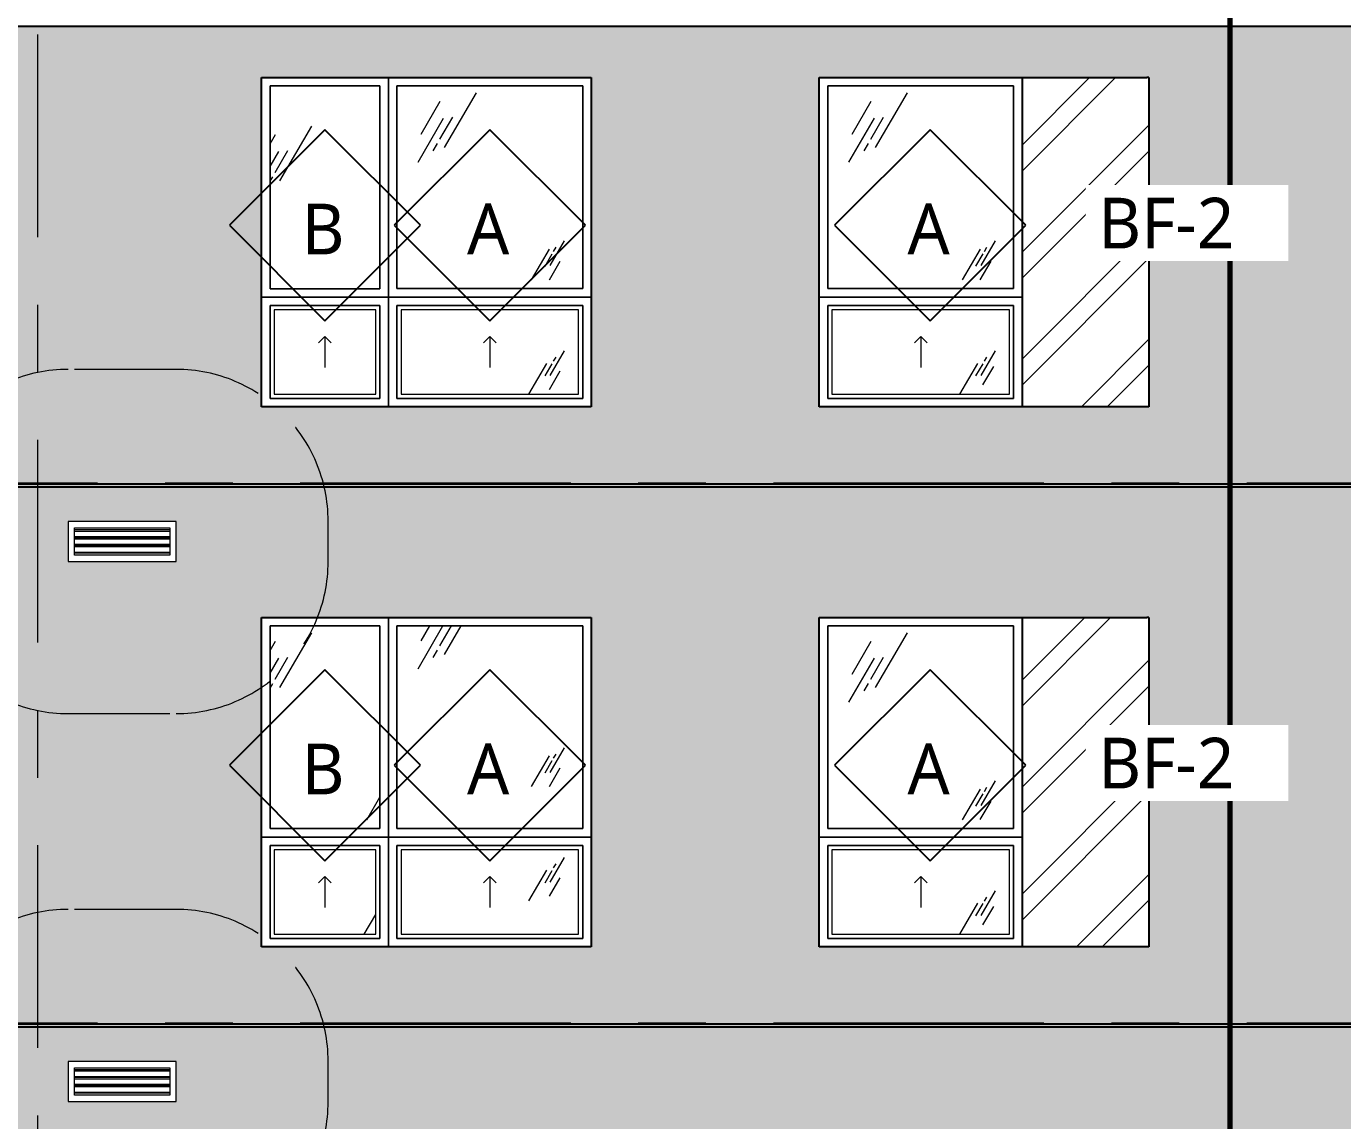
# Model space of a CAD drawing. Header units: inches. Extents: x 6 to 15224, y -733 to 6300.
# Drawn here: x 14301.6 to 14613.2, y 5709.5 to 5968.6 of the extents above; entities that cross this region are included whole.
import ezdxf

# ---------------------------------------------------------------- set-up
doc = ezdxf.new("R2010")
doc.units = ezdxf.units.IN
doc.header["$MEASUREMENT"] = 0
for name, pattern in [('Center 1_2_', [112, 64, -16, 16, -16]), ('Center 3_8_', [96, 48, -16, 16, -16]), ('Hidden 3_16_', [36, 24, -12])]:
    doc.linetypes.add(name, pattern=pattern)
for name, color, linetype, lineweight in [('A-DETL', 90, 'Continuous', 13), ('A-FLOR-LEVL', 51, 'Continuous', 13), ('A-GENM', 13, 'Continuous', 18), ('A-GLAZ', 151, 'Continuous', 25), ('A-GLAZ-IDEN', 152, 'Continuous', 25), ('A-GLAZ-SILL', 1, 'Continuous', 18), ('A-WALL', 113, 'Continuous', 25), ('A-WALL-PATT', 111, 'Continuous', 25), ('G-ANNO-TEXT', 231, 'Continuous', 13), ('M-EQPM', 50, 'Continuous', 18), ('M-EQPM-HDLN', 50, 'Hidden 3_16_', 13), ('S-GRID', 1, 'Continuous', 13)]:
    doc.layers.add(name, color=color, linetype=linetype, lineweight=lineweight)
doc.styles.add('Open Sans_5', font='OpenSans-Regular.ttf', dxfattribs={"height": 12})
pattern_1 = [(0, (16286.3259, 0), (5.12, 1.28), [0.16896, -3.671, 0.16896, -3.671, -20.48]), (0, (16286.3259, 0), (5.12, 1.28), [-7.68, 0.16896, -7.511, 0.16896, -3.671, -8.96]), (0, (16286.3259, 0), (5.12, 1.28), [-19.2, 0.16896, -2.391, 0.16896, -6.231]), (120, (16288.2459, 0.64), (-3.66851252, 3.79405007), [0.16896, -3.671, 0.16896, -3.671, -20.48]), (120, (16288.2459, 0.64), (-3.66851252, 3.79405007), [-7.68, 0.16896, -7.511, 0.16896, -3.671, -8.96]), (120, (16288.2459, 0.64), (-3.66851252, 3.79405007), [-19.2, 0.16896, -2.391, 0.16896, -6.231]), (240, (16288.8859, 3.2), (-1.45148748, -5.07405007), [0.16896, -3.671, 0.16896, -3.671, -20.48]), (240, (16288.8859, 3.2), (-1.45148748, -5.07405007), [-7.68, 0.16896, -7.511, 0.16896, -3.671, -8.96]), (240, (16288.8859, 3.2), (-1.45148748, -5.07405007), [-19.2, 0.16896, -2.391, 0.16896, -6.231])]
pattern_2 = [(45.064, (1428.795, 0), (-12.64331, 12.67116), []), (45.064, (1428.795, 19.2), (-12.64331, 12.67116), [])]

# ---------------------------------------------------------------- blocks, each defined once
blk = doc.blocks.new('1-2 WD Adaptive-Recess-TS - 4_-0_x6_-6_ - 2_-6_ Recess R-12470970-SOUTH ELEVATION')
at = {"layer": 'A-GLAZ', "lineweight": 13}
h = blk.add_hatch(dxfattribs=at)
h.set_pattern_fill('FP_415', color=256, style=0, pattern_type=2)
h.set_pattern_definition([(59.808, (-335.564, 5944.306), (144.0017, 239.99866), [9, -754.581]), (59.808, (-336.298, 5937.693), (144.0017, 239.99866), [12, -751.581]), (59.808, (-331.113, 5943.123), (144.0017, 239.99866), [6, -757.581]), (59.808, (-332.701, 5940.344), (144.0017, 239.99866), [2, -761.581]), (59.808, (-330.007, 5941.098), (144.0017, 239.99866), [15, -748.581]), (59.808, (-304.589, 5910.904), (144.0017, 239.99866), [5.063, -758.519]), (59.808, (-305.03, 5913.168), (144.0017, 239.99866), [6.75, -756.831]), (59.808, (-306.239, 5913.025), (144.0017, 239.99866), [3.375, -760.206]), (59.808, (-304.208, 5916.529), (144.0017, 239.99866), [1.125, -762.456]), (59.808, (-309.422, 5909.797), (144.0017, 239.99866), [8.437, -755.144])])
h.paths.add_polyline_path([(-321.06, 5906.5), (-321.06, 5954.5), (-365.06, 5954.5), (-365.06, 5906.5), (-343.37, 5906.5)])
h = blk.add_hatch(dxfattribs=at)
h.set_pattern_fill('FP_413', color=256, style=0, pattern_type=2)
h.set_pattern_definition(pattern_2)
h.paths.add_polyline_path([(-289.82, 5878.5), (-289.06, 5878.5), (-289.06, 5956.5), (-319.06, 5956.5), (-319.06, 5878.5)])
at = {"layer": 'A-GLAZ-SILL', "lineweight": 13}
h = blk.add_hatch(dxfattribs=at)
h.set_pattern_fill('FP_414', color=256, style=0, pattern_type=2)
h.set_pattern_definition([(59.808, (-335.564, 5918.306), (144.0017, 239.99866), [9, -754.581]), (59.808, (-336.298, 5911.693), (144.0017, 239.99866), [12, -751.581]), (59.808, (-331.113, 5917.123), (144.0017, 239.99866), [6, -757.581]), (59.808, (-332.701, 5914.344), (144.0017, 239.99866), [2, -761.581]), (59.808, (-330.007, 5915.098), (144.0017, 239.99866), [15, -748.581]), (59.808, (-304.589, 5884.904), (144.0017, 239.99866), [5.062, -758.519]), (59.808, (-305.03, 5887.168), (144.0017, 239.99866), [6.75, -756.831]), (59.808, (-306.239, 5887.025), (144.0017, 239.99866), [3.375, -760.206]), (59.808, (-304.208, 5890.529), (144.0017, 239.99866), [1.125, -762.456]), (59.808, (-309.422, 5883.797), (144.0017, 239.99866), [8.438, -755.144])])
h.paths.add_polyline_path([(-343.37, 5881.5), (-322.06, 5881.5), (-322.06, 5901.5), (-364.06, 5901.5), (-364.06, 5881.5), (-344.06, 5881.5)])
at = {"layer": 'A-GLAZ', "lineweight": 13}
for p, q in [((-367.06, 5956.5), (-289.53, 5956.5)), ((-367.06, 5878.5), (-367.06, 5956.5)), ((-321.06, 5954.5), (-365.06, 5954.5)), ((-365.06, 5954.5), (-365.06, 5906.5)), ((-321.06, 5906.5), (-321.06, 5954.5)), ((-367.06, 5904.5), (-319.06, 5904.5)), ((-319.06, 5904.5), (-367.06, 5904.5)), ((-365.06, 5906.5), (-321.06, 5906.5)), ((-321.06, 5902.5), (-365.06, 5902.5)), ((-365.06, 5902.5), (-365.06, 5880.5)), ((-321.06, 5880.5), (-321.06, 5902.5)), ((-365.06, 5880.5), (-321.06, 5880.5)), ((-289.53, 5878.5), (-367.06, 5878.5))]:
    blk.add_line(p, q, dxfattribs=at)
at = {"layer": 'A-GLAZ'}
for p, q in [((-319.06, 5956.5), (-319.06, 5878.5)), ((-289.06, 5956.5), (-289.53, 5956.5)), ((-289.06, 5956.5), (-289.06, 5878.5)), ((-289.06, 5878.5), (-289.53, 5878.5))]:
    blk.add_line(p, q, dxfattribs=at)
at = {"layer": 'A-GLAZ', "linetype": 'Hidden 3_16_', "lineweight": 13}
for q in [(-344.56, 5893.67), (-341.56, 5893.67), (-343.06, 5887.83)]:
    blk.add_line((-343.06, 5895.17), q, dxfattribs=at)
at = {"layer": 'A-GLAZ-SILL'}
for p, q in [((-365.06, 5954.5), (-321.06, 5954.5)), ((-365.06, 5906.5), (-365.06, 5954.5)), ((-321.06, 5954.5), (-365.06, 5954.5)), ((-365.06, 5954.5), (-365.06, 5906.5)), ((-321.06, 5954.5), (-321.06, 5906.5)), ((-321.06, 5906.5), (-321.06, 5954.5)), ((-321.06, 5906.5), (-365.06, 5906.5)), ((-365.06, 5906.5), (-321.06, 5906.5)), ((-365.06, 5902.5), (-321.06, 5902.5)), ((-365.06, 5880.5), (-365.06, 5902.5)), ((-321.06, 5902.5), (-365.06, 5902.5)), ((-365.06, 5902.5), (-365.06, 5880.5)), ((-322.06, 5901.5), (-364.06, 5901.5)), ((-364.06, 5901.5), (-364.06, 5881.5)), ((-322.06, 5881.5), (-322.06, 5901.5)), ((-321.06, 5902.5), (-321.06, 5880.5)), ((-321.06, 5880.5), (-321.06, 5902.5)), ((-321.06, 5880.5), (-365.06, 5880.5)), ((-365.06, 5880.5), (-321.06, 5880.5)), ((-364.06, 5881.5), (-322.06, 5881.5))]:
    blk.add_line(p, q, dxfattribs=at)
blk = doc.blocks.new('1-2 WD Adaptive - 4-0_x6_-6_-V184-SOUTH ELEVATION')
at = {"layer": 'A-GLAZ', "lineweight": 13}
h = blk.add_hatch(dxfattribs=at)
h.set_pattern_fill('FP_417', color=256, style=0, pattern_type=2)
h.set_pattern_definition([(59.808, (-437.564, 5944.306), (144.0017, 239.99866), [9, -754.581]), (59.808, (-438.298, 5937.693), (144.0017, 239.99866), [12, -751.581]), (59.808, (-433.113, 5943.123), (144.0017, 239.99866), [6, -757.581]), (59.808, (-434.701, 5940.344), (144.0017, 239.99866), [2, -761.581]), (59.808, (-432.007, 5941.098), (144.0017, 239.99866), [15, -748.581]), (59.808, (-406.589, 5910.904), (144.0017, 239.99866), [5.063, -758.519]), (59.808, (-407.03, 5913.168), (144.0017, 239.99866), [6.75, -756.831]), (59.808, (-408.239, 5913.025), (144.0017, 239.99866), [3.375, -760.206]), (59.808, (-406.208, 5916.529), (144.0017, 239.99866), [1.125, -762.456]), (59.808, (-411.422, 5909.797), (144.0017, 239.99866), [8.437, -755.144])])
h.paths.add_polyline_path([(-423.06, 5906.5), (-423.06, 5954.5), (-467.06, 5954.5), (-467.06, 5906.5), (-450.46, 5906.5)])
at = {"layer": 'A-GLAZ-SILL', "lineweight": 13}
h = blk.add_hatch(dxfattribs=at)
h.set_pattern_fill('FP_416', color=256, style=0, pattern_type=2)
h.set_pattern_definition([(59.808, (-437.564, 5918.306), (144.0017, 239.99866), [9, -754.581]), (59.808, (-438.298, 5911.693), (144.0017, 239.99866), [12, -751.581]), (59.808, (-433.113, 5917.123), (144.0017, 239.99866), [6, -757.581]), (59.808, (-434.701, 5914.344), (144.0017, 239.99866), [2, -761.581]), (59.808, (-432.007, 5915.098), (144.0017, 239.99866), [15, -748.581]), (59.808, (-406.589, 5884.904), (144.0017, 239.99866), [5.063, -758.519]), (59.808, (-407.03, 5887.168), (144.0017, 239.99866), [6.75, -756.831]), (59.808, (-408.239, 5887.025), (144.0017, 239.99866), [3.375, -760.206]), (59.808, (-406.208, 5890.529), (144.0017, 239.99866), [1.125, -762.456]), (59.808, (-411.422, 5883.797), (144.0017, 239.99866), [8.438, -755.144])])
h.paths.add_polyline_path([(-444.06, 5881.5), (-424.06, 5881.5), (-424.06, 5901.5), (-466.06, 5901.5), (-466.06, 5881.5), (-450.46, 5881.5)])
at = {"layer": 'A-GLAZ', "lineweight": 13}
for p, q in [((-469.06, 5904.5), (-469.06, 5956.5)), ((-469.06, 5956.5), (-421.06, 5956.5)), ((-469.06, 5878.5), (-469.06, 5956.5)), ((-423.06, 5954.5), (-467.06, 5954.5)), ((-467.06, 5954.5), (-467.06, 5906.5)), ((-423.06, 5906.5), (-423.06, 5954.5)), ((-421.06, 5956.5), (-421.06, 5878.5)), ((-469.06, 5878.5), (-469.06, 5904.5)), ((-469.06, 5904.5), (-421.06, 5904.5)), ((-421.06, 5904.5), (-469.06, 5904.5)), ((-467.06, 5906.5), (-423.06, 5906.5)), ((-423.06, 5902.5), (-467.06, 5902.5)), ((-467.06, 5902.5), (-467.06, 5880.5)), ((-423.06, 5880.5), (-423.06, 5902.5)), ((-467.06, 5880.5), (-423.06, 5880.5)), ((-421.06, 5878.5), (-469.06, 5878.5))]:
    blk.add_line(p, q, dxfattribs=at)
at = {"layer": 'A-GLAZ', "linetype": 'Hidden 3_16_', "lineweight": 13}
for q in [(-446.56, 5893.67), (-443.56, 5893.67), (-445.06, 5887.83)]:
    blk.add_line((-445.06, 5895.17), q, dxfattribs=at)
at = {"layer": 'A-GLAZ-SILL'}
for p, q in [((-467.06, 5954.5), (-423.06, 5954.5)), ((-467.06, 5906.5), (-467.06, 5954.5)), ((-423.06, 5954.5), (-467.06, 5954.5)), ((-467.06, 5954.5), (-467.06, 5906.5)), ((-423.06, 5954.5), (-423.06, 5906.5)), ((-423.06, 5906.5), (-423.06, 5954.5)), ((-423.06, 5906.5), (-467.06, 5906.5)), ((-467.06, 5906.5), (-423.06, 5906.5)), ((-467.06, 5902.5), (-423.06, 5902.5)), ((-467.06, 5880.5), (-467.06, 5902.5)), ((-423.06, 5902.5), (-467.06, 5902.5)), ((-467.06, 5902.5), (-467.06, 5880.5)), ((-424.06, 5901.5), (-466.06, 5901.5)), ((-466.06, 5901.5), (-466.06, 5881.5)), ((-424.06, 5881.5), (-424.06, 5901.5)), ((-423.06, 5902.5), (-423.06, 5880.5)), ((-423.06, 5880.5), (-423.06, 5902.5)), ((-423.06, 5880.5), (-467.06, 5880.5)), ((-467.06, 5880.5), (-423.06, 5880.5)), ((-466.06, 5881.5), (-424.06, 5881.5))]:
    blk.add_line(p, q, dxfattribs=at)
blk = doc.blocks.new('1-2 WD Adaptive-Recess-TS - 4_-0_x6_-6_ - 2_-6_ Recess R-V189-SOUTH ELEVATION')
at = {"layer": 'A-GLAZ', "lineweight": 13}
h = blk.add_hatch(dxfattribs=at)
h.set_pattern_fill('FP_437', color=256, style=0, pattern_type=2)
h.set_pattern_definition([(59.808, (-335.564, 5816.431), (144.0017, 239.99866), [9, -754.581]), (59.808, (-336.298, 5809.818), (144.0017, 239.99866), [12, -751.581]), (59.808, (-331.113, 5815.248), (144.0017, 239.99866), [6, -757.581]), (59.808, (-332.701, 5812.469), (144.0017, 239.99866), [2, -761.581]), (59.808, (-330.007, 5813.223), (144.0017, 239.99866), [15, -748.581]), (59.808, (-304.589, 5783.029), (144.0017, 239.99866), [5.063, -758.519]), (59.808, (-305.03, 5785.293), (144.0017, 239.99866), [6.75, -756.831]), (59.808, (-306.239, 5785.15), (144.0017, 239.99866), [3.375, -760.206]), (59.808, (-304.208, 5788.654), (144.0017, 239.99866), [1.125, -762.456]), (59.808, (-309.422, 5781.922), (144.0017, 239.99866), [8.437, -755.144])])
h.paths.add_polyline_path([(-343.37, 5778.62), (-321.06, 5778.62), (-321.06, 5826.62), (-365.06, 5826.62), (-365.06, 5778.62)])
h = blk.add_hatch(dxfattribs=at)
h.set_pattern_fill('FP_413', color=256, style=0, pattern_type=2)
h.set_pattern_definition(pattern_2)
h.paths.add_polyline_path([(-289.53, 5750.62), (-289.06, 5750.62), (-289.06, 5828.62), (-319.06, 5828.62), (-319.06, 5750.62), (-289.82, 5750.62)])
at = {"layer": 'A-GLAZ-SILL', "lineweight": 13}
h = blk.add_hatch(dxfattribs=at)
h.set_pattern_fill('FP_436', color=256, style=0, pattern_type=2)
h.set_pattern_definition([(59.808, (-335.564, 5790.431), (144.0017, 239.99866), [9, -754.581]), (59.808, (-336.298, 5783.818), (144.0017, 239.99866), [12, -751.581]), (59.808, (-331.113, 5789.248), (144.0017, 239.99866), [6, -757.581]), (59.808, (-332.701, 5786.469), (144.0017, 239.99866), [2, -761.581]), (59.808, (-330.007, 5787.223), (144.0017, 239.99866), [15, -748.581]), (59.808, (-304.589, 5757.029), (144.0017, 239.99866), [5.062, -758.519]), (59.808, (-305.03, 5759.293), (144.0017, 239.99866), [6.75, -756.831]), (59.808, (-306.239, 5759.15), (144.0017, 239.99866), [3.375, -760.206]), (59.808, (-304.208, 5762.654), (144.0017, 239.99866), [1.125, -762.456]), (59.808, (-309.422, 5755.922), (144.0017, 239.99866), [8.438, -755.144])])
h.paths.add_polyline_path([(-344.06, 5753.62), (-322.06, 5753.62), (-322.06, 5773.62), (-364.06, 5773.62), (-364.06, 5753.62)])
at = {"layer": 'A-GLAZ', "lineweight": 13}
for p, q in [((-367.06, 5828.62), (-289.53, 5828.62)), ((-367.06, 5750.62), (-367.06, 5828.62)), ((-321.06, 5826.62), (-365.06, 5826.62)), ((-365.06, 5826.62), (-365.06, 5778.62)), ((-321.06, 5778.62), (-321.06, 5826.62)), ((-367.06, 5776.62), (-319.06, 5776.62)), ((-319.06, 5776.62), (-367.06, 5776.62)), ((-365.06, 5778.62), (-321.06, 5778.62)), ((-321.06, 5774.62), (-365.06, 5774.62)), ((-365.06, 5774.62), (-365.06, 5752.62)), ((-321.06, 5752.62), (-321.06, 5774.62)), ((-365.06, 5752.62), (-321.06, 5752.62)), ((-289.53, 5750.62), (-367.06, 5750.62))]:
    blk.add_line(p, q, dxfattribs=at)
at = {"layer": 'A-GLAZ'}
for p, q in [((-319.06, 5828.62), (-319.06, 5750.62)), ((-289.06, 5828.62), (-289.53, 5828.62)), ((-289.06, 5828.62), (-289.06, 5750.62)), ((-289.06, 5750.62), (-289.53, 5750.62))]:
    blk.add_line(p, q, dxfattribs=at)
at = {"layer": 'A-GLAZ', "linetype": 'Hidden 3_16_', "lineweight": 13}
for q in [(-344.56, 5765.79), (-341.56, 5765.79), (-343.06, 5759.96)]:
    blk.add_line((-343.06, 5767.29), q, dxfattribs=at)
at = {"layer": 'A-GLAZ-SILL'}
for p, q in [((-365.06, 5826.62), (-321.06, 5826.62)), ((-365.06, 5778.62), (-365.06, 5826.62)), ((-321.06, 5826.62), (-365.06, 5826.62)), ((-365.06, 5826.62), (-365.06, 5778.62)), ((-321.06, 5826.62), (-321.06, 5778.62)), ((-321.06, 5778.62), (-321.06, 5826.62)), ((-321.06, 5778.62), (-365.06, 5778.62)), ((-365.06, 5778.62), (-321.06, 5778.62)), ((-365.06, 5774.62), (-321.06, 5774.62)), ((-365.06, 5752.62), (-365.06, 5774.62)), ((-321.06, 5774.62), (-365.06, 5774.62)), ((-365.06, 5774.62), (-365.06, 5752.62)), ((-322.06, 5773.62), (-364.06, 5773.62)), ((-364.06, 5773.62), (-364.06, 5753.62)), ((-322.06, 5753.62), (-322.06, 5773.62)), ((-321.06, 5774.62), (-321.06, 5752.62)), ((-321.06, 5752.62), (-321.06, 5774.62)), ((-321.06, 5752.62), (-365.06, 5752.62)), ((-365.06, 5752.62), (-321.06, 5752.62)), ((-364.06, 5753.62), (-322.06, 5753.62))]:
    blk.add_line(p, q, dxfattribs=at)
blk = doc.blocks.new('1-2 WD Adaptive - 2_-6_x6_-6_-V198-SOUTH ELEVATION')
at = {"layer": 'A-GLAZ', "lineweight": 13}
h = blk.add_hatch(dxfattribs=at)
h.set_pattern_fill('FP_449', color=256, style=0, pattern_type=2)
h.set_pattern_definition([(59.808, (-476.564, 5816.431), (144.0017, 239.99866), [9, -754.581]), (59.808, (-477.298, 5809.818), (144.0017, 239.99866), [12, -751.581]), (59.808, (-472.113, 5815.248), (144.0017, 239.99866), [6, -757.581]), (59.808, (-473.701, 5812.469), (144.0017, 239.99866), [2, -761.581]), (59.808, (-471.007, 5813.223), (144.0017, 239.99866), [15, -748.581]), (59.808, (-445.589, 5783.029), (144.0017, 239.99866), [5.063, -758.519]), (59.808, (-446.03, 5785.293), (144.0017, 239.99866), [6.75, -756.831]), (59.808, (-447.239, 5785.15), (144.0017, 239.99866), [3.375, -760.206]), (59.808, (-445.208, 5788.654), (144.0017, 239.99866), [1.125, -762.456]), (59.808, (-450.422, 5781.922), (144.0017, 239.99866), [8.437, -755.144])])
h.paths.add_polyline_path([(-497.06, 5778.62), (-471.06, 5778.62), (-471.06, 5826.62), (-497.06, 5826.62), (-497.06, 5804.63)])
at = {"layer": 'A-GLAZ-SILL', "lineweight": 13}
h = blk.add_hatch(dxfattribs=at)
h.set_pattern_fill('FP_448', color=256, style=0, pattern_type=2)
h.set_pattern_definition([(59.808, (-476.564, 5790.431), (144.0017, 239.99866), [9, -754.581]), (59.808, (-477.298, 5783.818), (144.0017, 239.99866), [12, -751.581]), (59.808, (-472.113, 5789.248), (144.0017, 239.99866), [6, -757.581]), (59.808, (-473.701, 5786.469), (144.0017, 239.99866), [2, -761.581]), (59.808, (-471.007, 5787.223), (144.0017, 239.99866), [15, -748.581]), (59.808, (-445.589, 5757.029), (144.0017, 239.99866), [5.063, -758.519]), (59.808, (-446.03, 5759.293), (144.0017, 239.99866), [6.75, -756.831]), (59.808, (-447.239, 5759.15), (144.0017, 239.99866), [3.375, -760.206]), (59.808, (-445.208, 5762.654), (144.0017, 239.99866), [1.125, -762.456]), (59.808, (-450.422, 5755.922), (144.0017, 239.99866), [8.438, -755.144])])
h.paths.add_polyline_path([(-492.06, 5753.62), (-472.06, 5753.62), (-472.06, 5773.62), (-496.06, 5773.62), (-496.06, 5753.62)])
at = {"layer": 'A-GLAZ', "lineweight": 13}
for p, q in [((-499.06, 5828.62), (-469.06, 5828.62)), ((-499.06, 5750.62), (-499.06, 5828.62)), ((-471.06, 5826.62), (-497.06, 5826.62)), ((-497.06, 5826.62), (-497.06, 5778.62)), ((-471.06, 5778.62), (-471.06, 5826.62)), ((-469.06, 5828.62), (-469.06, 5776.62)), ((-469.06, 5828.62), (-469.06, 5750.62)), ((-499.06, 5776.62), (-469.06, 5776.62)), ((-469.06, 5776.62), (-499.06, 5776.62)), ((-497.06, 5778.62), (-471.06, 5778.62)), ((-469.06, 5776.62), (-469.06, 5750.62)), ((-471.06, 5774.62), (-497.06, 5774.62)), ((-497.06, 5774.62), (-497.06, 5752.62)), ((-471.06, 5752.62), (-471.06, 5774.62)), ((-497.06, 5752.62), (-471.06, 5752.62)), ((-469.06, 5750.62), (-499.06, 5750.62))]:
    blk.add_line(p, q, dxfattribs=at)
at = {"layer": 'A-GLAZ', "linetype": 'Hidden 3_16_', "lineweight": 13}
for q in [(-485.56, 5765.79), (-482.56, 5765.79), (-484.06, 5759.96)]:
    blk.add_line((-484.06, 5767.29), q, dxfattribs=at)
at = {"layer": 'A-GLAZ-SILL'}
for p, q in [((-497.06, 5826.62), (-471.06, 5826.62)), ((-497.06, 5778.62), (-497.06, 5826.62)), ((-471.06, 5826.62), (-497.06, 5826.62)), ((-497.06, 5826.62), (-497.06, 5778.62)), ((-471.06, 5826.62), (-471.06, 5778.62)), ((-471.06, 5778.62), (-471.06, 5826.62)), ((-471.06, 5778.62), (-497.06, 5778.62)), ((-497.06, 5778.62), (-471.06, 5778.62)), ((-497.06, 5774.62), (-471.06, 5774.62)), ((-497.06, 5752.62), (-497.06, 5774.62)), ((-471.06, 5774.62), (-497.06, 5774.62)), ((-497.06, 5774.62), (-497.06, 5752.62)), ((-472.06, 5773.62), (-496.06, 5773.62)), ((-496.06, 5773.62), (-496.06, 5753.62)), ((-472.06, 5753.62), (-472.06, 5773.62)), ((-471.06, 5774.62), (-471.06, 5752.62)), ((-471.06, 5752.62), (-471.06, 5774.62)), ((-471.06, 5752.62), (-497.06, 5752.62)), ((-497.06, 5752.62), (-471.06, 5752.62)), ((-496.06, 5753.62), (-472.06, 5753.62))]:
    blk.add_line(p, q, dxfattribs=at)
blk = doc.blocks.new('ME Louvers w Trim-AM - 24_ x 8_-17810069-SOUTH ELEVATION')
at = {"layer": 'A-GENM', "lineweight": 13}
for p, q in [((-1177.62, 5465.75), (-1200.12, 5465.75)), ((-1200.12, 5465.48), (-1177.62, 5465.48)), ((-1177.62, 5464.1), (-1200.12, 5464.1)), ((-1177.62, 5463.95), (-1200.12, 5463.95)), ((-1177.62, 5463.9), (-1200.12, 5463.9)), ((-1200.12, 5463.63), (-1177.62, 5463.63)), ((-1177.62, 5462.25), (-1200.12, 5462.25)), ((-1177.62, 5462.1), (-1200.12, 5462.1)), ((-1177.62, 5462.05), (-1200.12, 5462.05)), ((-1200.12, 5461.78), (-1177.62, 5461.78)), ((-1177.62, 5460.4), (-1200.12, 5460.4)), ((-1177.62, 5460.25), (-1200.12, 5460.25))]:
    blk.add_line(p, q, dxfattribs=at)
at = {"layer": 'M-EQPM'}
for p, q in [((-1201.62, 5467.75), (-1201.62, 5458.25)), ((-1176.12, 5467.75), (-1201.62, 5467.75)), ((-1200.12, 5466.25), (-1177.62, 5466.25)), ((-1200.12, 5459.75), (-1200.12, 5466.25)), ((-1177.62, 5466.25), (-1177.62, 5459.75)), ((-1176.12, 5458.25), (-1176.12, 5467.75)), ((-1177.62, 5459.75), (-1200.12, 5459.75)), ((-1201.62, 5458.25), (-1176.12, 5458.25))]:
    blk.add_line(p, q, dxfattribs=at)
at = {"layer": 'M-EQPM-HDLN'}
for p, q in [((-1176.12, 5503.75), (-1201.62, 5503.75)), ((-1237.62, 5467.75), (-1237.62, 5458.25)), ((-1140.12, 5458.25), (-1140.12, 5467.75)), ((-1201.62, 5422.25), (-1176.12, 5422.25))]:
    blk.add_line(p, q, dxfattribs=at)
for centre, start, end in [((-1201.62, 5467.75), 90, 180), ((-1176.12, 5467.75), 0, 90), ((-1201.62, 5458.25), 180, 270), ((-1176.12, 5458.25), 270, 0)]:
    blk.add_arc(centre, 36, start, end, dxfattribs=at)
blk = doc.blocks.new('TAG Window-AM - Standard-51685-SOUTH ELEVATION')
at = {"layer": 'A-GLAZ-IDEN'}
for p, q in [((-1299.06, 5944.13), (-1321.69, 5921.5)), ((-1276.43, 5921.5), (-1299.06, 5944.13)), ((-1321.69, 5921.5), (-1299.06, 5898.87)), ((-1299.06, 5898.87), (-1276.43, 5921.5))]:
    blk.add_line(p, q, dxfattribs=at)

msp = doc.modelspace()

# ---------------------------------------------------------------- hatches: boundary and pattern name
at = {"layer": 'A-WALL-PATT', "lineweight": 13}
h = msp.add_hatch(dxfattribs=at)
h.set_pattern_fill('FP_388', color=256, style=0, pattern_type=2)
h.set_pattern_definition(pattern_1)
h.paths.add_polyline_path([(14405.88892671, 5860.25), (14586.47963785, 5860.25), (14586.47963785, 5968.625), (14057.29213785, 5968.625), (14057.29213785, 5860.25), (14352.34092671, 5860.25)])
h.paths.add_polyline_path([(14357.29213785, 5878.5), (14357.29213785, 5956.5), (14435.29213785, 5956.5), (14435.29213785, 5878.5), (14405.88892671, 5878.5)])
h.paths.add_polyline_path([(14566.82206256, 5878.5), (14489.29213785, 5878.5), (14489.29213785, 5956.5), (14567.29213785, 5956.5), (14567.29213785, 5878.5)])
h.paths.add_polyline_path([(14237.29213785, 5878.5), (14207.29213785, 5878.5), (14207.29213785, 5956.5), (14237.29213785, 5956.5), (14237.29213785, 5897.01573334)])
h.paths.add_polyline_path([(14165.29213785, 5878.5), (14087.29213785, 5878.5), (14087.29213785, 5956.5), (14165.29213785, 5956.5), (14165.29213785, 5940.61240001)])
h.paths.add_polyline_path([(14291.29213785, 5878.5), (14261.29213785, 5878.5), (14261.29213785, 5956.5), (14291.29213785, 5956.5), (14291.29213785, 5940.61240001)])
h = msp.add_hatch(dxfattribs=at)
h.set_pattern_fill('FP_388', color=256, style=0, pattern_type=2)
h.set_pattern_definition(pattern_1)
h.paths.add_polyline_path([(14586.47963785, 5860.25), (14879.54213785, 5860.25), (14879.54213785, 5968.625), (14586.47963785, 5968.625), (14586.47963785, 5864.31823334)])
h = msp.add_hatch(dxfattribs=at)
h.set_pattern_fill('FP_388', color=256, style=0, pattern_type=2)
h.set_pattern_definition(pattern_1)
h.paths.add_polyline_path([(14586.47963785, 5859.5), (14586.47963785, 5860.25), (14057.29213785, 5860.25), (14057.29213785, 5859.5), (14579.91992671, 5859.5)])
h = msp.add_hatch(dxfattribs=at)
h.set_pattern_fill('FP_388', color=256, style=0, pattern_type=2)
h.set_pattern_definition(pattern_1)
h.paths.add_polyline_path([(14057.29213785, 5732.375), (14586.47963785, 5732.375), (14586.47963785, 5859.5), (14057.29213785, 5859.5), (14057.29213785, 5744.42740001)])
h.paths.add_polyline_path([(14357.29213785, 5750.625), (14357.29213785, 5828.625), (14435.29213785, 5828.625), (14435.29213785, 5750.625), (14405.88892671, 5750.625)])
h.paths.add_polyline_path([(14291.29213785, 5750.625), (14261.29213785, 5750.625), (14261.29213785, 5828.625), (14291.29213785, 5828.625), (14291.29213785, 5766.22573334)])
h.paths.add_polyline_path([(14567.29213785, 5750.625), (14489.29213785, 5750.625), (14489.29213785, 5828.625), (14567.29213785, 5828.625), (14567.29213785, 5766.22573334)])
h.paths.add_polyline_path([(14237.29213785, 5750.625), (14207.29213785, 5750.625), (14207.29213785, 5828.625), (14237.29213785, 5828.625), (14237.29213785, 5766.22573334)])
h.paths.add_polyline_path([(14138.14892671, 5750.625), (14087.29213785, 5750.625), (14087.29213785, 5828.625), (14165.29213785, 5828.625), (14165.29213785, 5750.625), (14164.82206256, 5750.625)])
h.paths.add_polyline_path([(14335.54213785, 5841.875), (14311.54213785, 5841.875), (14311.54213785, 5851.375), (14337.04213785, 5851.375), (14337.04213785, 5841.875)])
h.paths.add_polyline_path([(14162.54213785, 5841.875), (14162.54213785, 5851.375), (14188.04213785, 5851.375), (14188.04213785, 5841.875), (14163.39928071, 5841.875)])
h = msp.add_hatch(dxfattribs=at)
h.set_pattern_fill('FP_388', color=256, style=0, pattern_type=2)
h.set_pattern_definition(pattern_1)
h.paths.add_polyline_path([(14879.48180799, 5859.5), (14879.54213785, 5859.5), (14879.54213785, 5860.25), (14586.47963785, 5860.25), (14586.47963785, 5859.5), (14834.27292671, 5859.5)])
h = msp.add_hatch(dxfattribs=at)
h.set_pattern_fill('FP_388', color=256, style=0, pattern_type=2)
h.set_pattern_definition(pattern_1)
h.paths.add_polyline_path([(14586.47963785, 5732.375), (14879.54213785, 5732.375), (14879.54213785, 5859.5), (14586.47963785, 5859.5), (14586.47963785, 5733.52823334)])
h = msp.add_hatch(dxfattribs=at)
h.set_pattern_fill('FP_388', color=256, style=0, pattern_type=2)
h.set_pattern_definition(pattern_1)
h.paths.add_polyline_path([(14586.47963785, 5731.625), (14586.47963785, 5732.375), (14057.29213785, 5732.375), (14057.29213785, 5731.625), (14579.91992671, 5731.625)])
h = msp.add_hatch(dxfattribs=at)
h.set_pattern_fill('FP_388', color=256, style=0, pattern_type=2)
h.set_pattern_definition(pattern_1)
h.paths.add_polyline_path([(14057.29213785, 5604.5), (14586.47963785, 5604.5), (14586.47963785, 5731.625), (14057.29213785, 5731.625), (14057.29213785, 5613.63740001)])
h.paths.add_polyline_path([(14201.76221315, 5622.75), (14201.29213785, 5622.75), (14201.29213785, 5700.75), (14279.29213785, 5700.75), (14279.29213785, 5622.75), (14245.24492671, 5622.75)])
h.paths.add_polyline_path([(14477.29213785, 5622.75), (14477.29213785, 5700.75), (14507.29213785, 5700.75), (14507.29213785, 5622.75), (14486.21092671, 5622.75)])
h.paths.add_polyline_path([(14435.29213785, 5622.75), (14327.29213785, 5622.75), (14327.29213785, 5700.75), (14435.29213785, 5700.75), (14435.29213785, 5635.43573334)])
h.paths.add_polyline_path([(14531.29213785, 5622.75), (14531.29213785, 5700.75), (14561.29213785, 5700.75), (14561.29213785, 5622.75), (14539.75892671, 5622.75)])
h.paths.add_polyline_path([(14135.29213785, 5622.75), (14087.29213785, 5622.75), (14087.29213785, 5700.75), (14135.29213785, 5700.75), (14135.29213785, 5679.03240001)])
h.paths.add_polyline_path([(14335.54213785, 5714), (14311.54213785, 5714), (14311.54213785, 5723.5), (14337.04213785, 5723.5), (14337.04213785, 5714), (14335.809995, 5714)])
h.paths.add_polyline_path([(14164.92292671, 5714), (14162.54213785, 5714), (14162.54213785, 5723.5), (14188.04213785, 5723.5), (14188.04213785, 5714), (14165.32785214, 5714)])
h = msp.add_hatch(dxfattribs=at)
h.set_pattern_fill('FP_388', color=256, style=0, pattern_type=2)
h.set_pattern_definition(pattern_1)
h.paths.add_polyline_path([(14834.27292671, 5731.625), (14879.54213785, 5731.625), (14879.54213785, 5732.375), (14586.47963785, 5732.375), (14586.47963785, 5731.625), (14780.72492671, 5731.625)])
h = msp.add_hatch(dxfattribs=at)
h.set_pattern_fill('FP_388', color=256, style=0, pattern_type=2)
h.set_pattern_definition(pattern_1)
h.paths.add_polyline_path([(14586.47963785, 5604.5), (14879.54213785, 5604.5), (14879.54213785, 5731.625), (14586.47963785, 5731.625), (14586.47963785, 5613.63740001)])

# ---------------------------------------------------------------- linework, layer by layer
at = {"layer": 'A-DETL', "lineweight": 70}
msp.add_line((14586.47963785, 6025), (14586.47963785, 5330.25), dxfattribs=at)
at = {"layer": 'A-FLOR-LEVL', "linetype": 'Center 1_2_'}
for p, q in [((13358.45406039, 5860.5), (15204.04750887, 5860.5)), ((13358.45406039, 5732.625), (15204.04750887, 5732.625))]:
    msp.add_line(p, q, dxfattribs=at)
at = {"layer": 'A-WALL'}
for p, q in [((14586.47963785, 6021), (14586.47963785, 5731.625)), ((13936.29213785, 5968.625), (14889.22963785, 5968.625)), ((14357.29213785, 5878.5), (14357.29213785, 5956.5)), ((14357.29213785, 5956.5), (14435.29213785, 5956.5)), ((14435.29213785, 5956.5), (14435.29213785, 5878.5)), ((14489.29213785, 5956.5), (14566.82206256, 5956.5)), ((14489.29213785, 5878.5), (14489.29213785, 5956.5)), ((14435.29213785, 5878.5), (14357.29213785, 5878.5)), ((14566.82206256, 5878.5), (14489.29213785, 5878.5)), ((14057.29213785, 5860.25), (14889.22963785, 5860.25)), ((14889.22963785, 5859.5), (14057.29213785, 5859.5)), ((14357.29213785, 5750.625), (14357.29213785, 5828.625)), ((14357.29213785, 5828.625), (14435.29213785, 5828.625)), ((14435.29213785, 5828.625), (14435.29213785, 5750.625)), ((14489.29213785, 5828.625), (14566.82206256, 5828.625)), ((14489.29213785, 5750.625), (14489.29213785, 5828.625)), ((14435.29213785, 5750.625), (14357.29213785, 5750.625)), ((14566.82206256, 5750.625), (14489.29213785, 5750.625)), ((14057.29213785, 5732.375), (14889.22963785, 5732.375)), ((14889.22963785, 5731.625), (14057.29213785, 5731.625)), ((14586.47963785, 5731.625), (14586.47963785, 5349.75))]:
    msp.add_line(p, q, dxfattribs=at)
at = {"layer": 'S-GRID', "linetype": 'Center 3_8_'}
msp.add_line((14304.29213785, 5054.68743403), (14304.29213785, 6219.06052942), dxfattribs=at)

# ---------------------------------------------------------------- block references
at = {"layer": 'A-GLAZ'}
for name, p in [('1-2 WD Adaptive - 2_-6_x6_-6_-V198-SOUTH ELEVATION', (14856.35291464, 127.875)), ('1-2 WD Adaptive - 4-0_x6_-6_-V184-SOUTH ELEVATION', (14856.35291464, 0)), ('1-2 WD Adaptive-Recess-TS - 4_-0_x6_-6_ - 2_-6_ Recess R-12470970-SOUTH ELEVATION', (14856.35291464, 0)), ('1-2 WD Adaptive - 2_-6_x6_-6_-V198-SOUTH ELEVATION', (14856.35291464, 0)), ('1-2 WD Adaptive - 4-0_x6_-6_-V184-SOUTH ELEVATION', (14856.35291464, -127.875)), ('1-2 WD Adaptive-Recess-TS - 4_-0_x6_-6_ - 2_-6_ Recess R-V189-SOUTH ELEVATION', (14856.35291464, 0))]:
    msp.add_blockref(name, p, dxfattribs=at)
at = {"layer": 'A-GLAZ-IDEN'}
for p in [(15671.35291464, 0), (15710.35291464, 0), (15814.59264839, 0), (15671.35291464, -127.875), (15710.35291464, -127.875), (15814.59264839, -127.875)]:
    msp.add_blockref('TAG Window-AM - Standard-51685-SOUTH ELEVATION', p, dxfattribs=at)
at = {"layer": 'M-EQPM-HDLN'}
for p in [(15513.16541464, 383.625), (15513.16541464, 255.75)]:
    msp.add_blockref('ME Louvers w Trim-AM - 24_ x 8_-17810069-SOUTH ELEVATION', p, dxfattribs=at)

# ---------------------------------------------------------------- texts
at = {"layer": 'A-GLAZ-IDEN', "lineweight": 13, "char_height": 12, "attachment_point": 1, "style": 'Open Sans_5'}
for s, insert, width in [('B', (14366.74990119, 5926.63131631), 13.332), ('A', (14405.92627914, 5926.63131631), 12.928), ('A', (14510.16601289, 5926.63131631), 12.928), ('B', (14366.74990119, 5798.75631631), 13.332), ('A', (14405.92627914, 5798.75631631), 12.928), ('A', (14510.16601289, 5798.75631631), 12.928)]:
    msp.add_mtext(s, dxfattribs=dict(at, insert=insert, width=width))

# ---------------------------------------------------------------- next in the draw order: texts
at = {"layer": 'G-ANNO-TEXT', "color": 7, "char_height": 12, "width": 42.016, "attachment_point": 1, "style": 'Open Sans_5', "bg_fill": 3, "box_fill_scale": 1.25, "bg_fill_color": 256, "bg_fill_true_color": 13158600, "bg_fill_transparency": 0}
for insert in [(14555.31306725, 5928.03013093), (14555.31306725, 5800.15513093)]:
    msp.add_mtext('BF-2', dxfattribs=dict(at, insert=insert))

doc.saveas('drawing.dxf')
